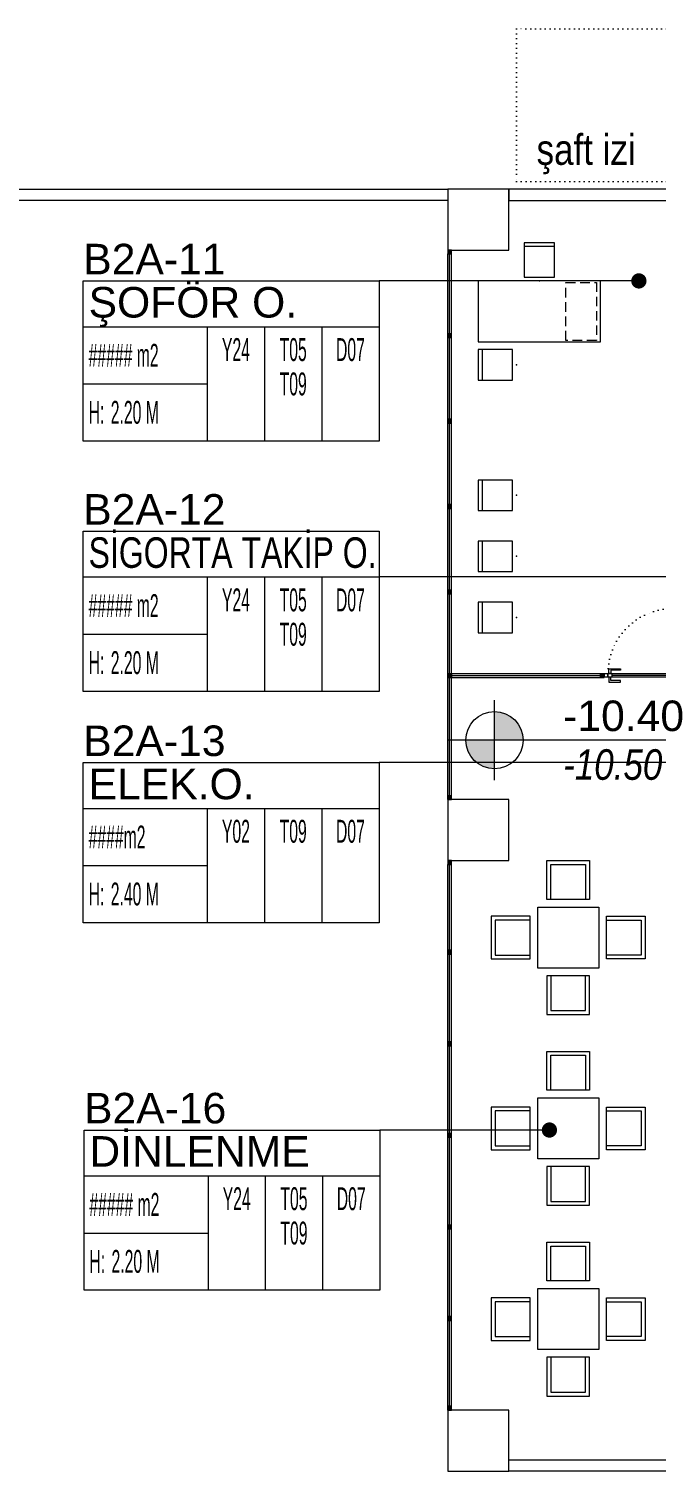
# Model space of a CAD drawing. Header units: metres. Extents: x -19121 to 152404, y -12107 to 29421.
# Drawn here: x 31111 to 31933, y 2400 to 4290 of the extents above; entities that cross this region are included whole.
import ezdxf
from ezdxf.enums import TextEntityAlignment as Align

# ---------------------------------------------------------------- set-up
doc = ezdxf.new("R2010")
doc.units = ezdxf.units.M
doc.header["$LTSCALE"] = 50
doc.header["$MEASUREMENT"] = 0
for name, pattern in [('DOT2', [0.125, 0, -0.125]), ('DOT5', [0.75, 0, -0.75]), ('HIDDEN', [0.375, 0.25, -0.125])]:
    doc.linetypes.add(name, pattern=pattern)
doc.layers.get('0').update_dxf_attribs({"color": 9, "lineweight": 5})
for name, color, linetype, lineweight in [('00', 9, 'Continuous', 5), ('01', 9, 'Continuous', 5), ('05', 9, 'Continuous', 5), ('06B', 9, 'Continuous', 5), ('06D', 9, 'Continuous', 5), ('10', 9, 'Continuous', 5), ('15', 9, 'Continuous', 5), ('20', 9, 'DOT2', 5), ('21', 9, 'Continuous', 5), ('21_mahal200', 9, 'Continuous', 5)]:
    doc.layers.add(name, color=color, linetype=linetype, lineweight=lineweight)
doc.styles.add('Arial', font='arial.ttf', dxfattribs={"height": 2.5})
doc.styles.add('MuuM_TEXT-ITALIC', font='ARIALNI.TTF')
doc.styles.add('MuuM_TEXT-STANDART', font='ARIALN.TTF')
doc.dimstyles.new('MuuM_DIM200', dxfattribs={"dimscale": 20, "dimtxt": 2, "dimasz": 1, "dimexe": 1, "dimexo": 1, "dimgap": 1, "dimtad": 1, "dimdec": 1, "dimrnd": 0.5, "dimdsep": 46, "dimtxsty": 'MuuM_TEXT-STANDART', "dimblk": 'ARCHTICK', "dimcen": 0, "dimdle": 0.15, "dimclrd": 256, "dimclre": 256, "dimclrt": 256, "dimadec": 0, "dimazin": 0, "dimtfac": 5, "dimtdec": 1, "dimtix": 1, "dimtmove": 2, "dimatfit": 3, "dimldrblk": 'DOT', "dimfxl": 3, "dimfxlon": 1, "dimtolj": 1, "dimlwd": -1, "dimlwe": -1, "dimarcsym": 0})

# ---------------------------------------------------------------- blocks, each defined once
blk = doc.blocks.new('p-kolon_80x80')
blk.add_lwpolyline([(-40, -40), (40, -40), (40, 40), (-40, 40)], close=True)
blk = doc.blocks.new('2.Bod.Ara.Sitatik Elk.')
at = {"layer": '01'}
for p in [(3700, -4590), (3700, -5390), (3700, -6190)]:
    blk.add_blockref('p-kolon_80x80', p, dxfattribs=at)
blk = doc.blocks.new('p-masa-80x160')
at = {"linetype": 'DOT5'}
blk.add_lwpolyline([(0, 0), (0, 0)], dxfattribs=at)
blk.add_lwpolyline([(0, 0), (0, -80), (160, -80), (160, 0)], close=True)
at = {"color": 251, "linetype": 'HIDDEN'}
blk.add_lwpolyline([(155, -2), (155, -78), (115, -78), (115, -2)], close=True, dxfattribs=at)
blk = doc.blocks.new('p-sandalye')
blk.add_line((-45, 20), (-45, -20))
blk.add_lwpolyline([(-5, 20), (-50, 20), (-50, -20), (-5, -20)], close=True)
blk.add_point((0, 0.1))
blk = doc.blocks.new('p-çalışma birimi-02')
at = {"rotation": 270}
blk.add_blockref('p-sandalye', (80, -80), dxfattribs=at)
for name, p in [('p-masa-80x160', (0, -80)), ('p-sandalye', (50, -190.1))]:
    blk.add_blockref(name, p)
blk = doc.blocks.new('p-audi-negotiation')
for points in [[(12.06, 140.8), (67.94, 140.8), (67.94, 90), (12.06, 90)], [(17.14, 135.72), (62.86, 135.72), (62.86, 90), (17.14, 90)], [(0, 0), (0, 80), (80, 80), (80, 0)], [(-60.8, 67.94), (-60.8, 12.06), (-10, 12.06), (-10, 67.94)], [(-55.72, 62.86), (-55.72, 17.14), (-10, 17.14), (-10, 62.86)], [(140.8, 67.94), (140.8, 12.06), (90, 12.06), (90, 67.94)], [(135.72, 62.86), (135.72, 17.14), (90, 17.14), (90, 62.86)], [(12.06, -60.8), (67.94, -60.8), (67.94, -10), (12.06, -10)], [(17.14, -55.72), (62.86, -55.72), (62.86, -10), (17.14, -10)]]:
    blk.add_lwpolyline(points, close=True)
blk = doc.blocks.new('prf-10x10')
blk.add_lwpolyline([(-5, -5), (5, -5), (5, 5), (-5, 5)], close=True)
at = {"color": 255}
blk.add_solid([(-5, -5), (5, -5), (-5, 5), (5, 5)], dxfattribs=at)
at = {"layer": '10'}
blk.add_point((0, 0), dxfattribs=at)
blk = doc.blocks.new('p-dog-ser-720')
at = {"layer": '06D'}
for points in [[(0, 0), (0, 715)], [(5, 0), (5, 715)]]:
    blk.add_lwpolyline(points, dxfattribs=at)
at = {"layer": '15'}
blk.add_lwpolyline([(2.5, 0), (2.5, 715)], dxfattribs=at)
at = {"layer": '10', "xscale": 0.5, "yscale": 0.5, "rotation": 180}
for p in [(2.5, 717.5), (2.5, 600), (2.5, 480), (2.5, 360), (2.5, 240), (2.5, 120), (2.5, 2.5)]:
    blk.add_blockref('prf-10x10', p, dxfattribs=at)
blk = doc.blocks.new('0_elevationtarget-p-bk')
h = blk.add_hatch(color=250)
h.paths.add_polyline_path([(1.875, 0, 0.414214), (0, 1.875), (0, 0)])
h.paths.add_polyline_path([(0, 0), (-1.875, 0, 0.414214), (0, -1.875)])
blk.add_line((0, -2.625), (0, 2.625))
blk.add_lwpolyline([(12.453, 0), (-3, 0)])
blk.add_circle((0, 0), 1.875)
at = {"style": 'Arial'}
blk.add_attdef('BITMISKOT', text='', height=2, dxfattribs=at).set_placement((4.5, 0), align=Align.BOTTOM_LEFT)
at = {"style": 'MuuM_TEXT-ITALIC'}
blk.add_attdef('FINISHINGFLOORLEVEL', text='', height=2, dxfattribs=at).set_placement((4.5, -0.592), align=Align.TOP_LEFT)
blk = doc.blocks.new('_ArchTick')
at = {"color": 0, "linetype": 'ByBlock', "const_width": 0.15}
blk.add_lwpolyline([(-0.5, -0.5), (0.5, 0.5)], dxfattribs=at)
blk = doc.blocks.new('_Dot')
at = {"color": 0, "linetype": 'ByBlock', "lineweight": -2}
blk.add_line((-0.5, 0), (-1, 0), dxfattribs=at)
at = {"color": 0, "linetype": 'ByBlock', "const_width": 0.5}
blk.add_lwpolyline([(-0.25, 0, 1), (0.25, 0, 1)], format="xyb", close=True, dxfattribs=at)
blk = doc.blocks.new('0_roomno2')
blk.add_lwpolyline([(19.375, -10.5), (0, -10.5), (0, 0), (19.375, 0)], close=True)
for points in [[(0, -3), (19.375, -3)], [(8.125, -3), (8.125, -10.5)], [(11.875, -3), (11.875, -10.5)], [(15.625, -3), (15.625, -10.5)], [(0, -6.75), (8.125, -6.75)]]:
    blk.add_lwpolyline(points)
at = {"style": 'MuuM_TEXT-STANDART', "width": 0.6}
blk.add_text('H:', height=1.5, dxfattribs=at).set_placement((0.35, -8.608), align=Align.MIDDLE_LEFT)
at = {"style": 'Arial'}
blk.add_attdef('ODANO', (0, 1.17), '', height=2, dxfattribs=at)
blk.add_attdef('MEKANADI', text='', height=2, dxfattribs=at).set_placement((0.35, -3), align=Align.BOTTOM_LEFT)
at = {"style": 'MuuM_TEXT-STANDART', "width": 0.6}
for tag, p in [('YER01', (10, -4.5)), ('TAVAN01', (13.75, -4.5)), ('DUVAR01', (17.5, -4.5)), ('YER02', (10, -6.75)), ('TAVAN02', (13.75, -6.75)), ('DUVAR02', (17.5, -6.75)), ('YER03', (10, -9)), ('TAVAN03', (13.75, -9)), ('DUVAR03', (17.5, -9))]:
    blk.add_attdef(tag, text='', height=1.5, dxfattribs=at).set_placement(p, align=Align.MIDDLE_CENTER)
for tag, p in [('M2', (0.35, -4.875)), ('TEMIZTAVANYUKSEKLIGI', (1.8, -8.608))]:
    blk.add_attdef(tag, text='', height=1.5, dxfattribs=at).set_placement(p, align=Align.MIDDLE_LEFT)
blk = doc.blocks.new('p-al-01')
at = {"layer": '06B'}
for points in [[(27, 4.3), (27, 10.6), (42, 10.6), (42, 8.7), (29.3, 8.7), (29.3, 8.7), (29.3, 4.3), (27, 4.3)], [(27, -0.7), (27, -6.9), (42, -6.9), (42, -5), (29.3, -5), (29.3, -5), (29.3, -0.7), (27, -0.7)]]:
    blk.add_lwpolyline(points, dxfattribs=at)
at = {"layer": '06D'}
for p, q in [((115.7, 4.3), (28.8, 4.3)), ((28.8, -0.7), (115.7, -0.7))]:
    blk.add_line(p, q, dxfattribs=at)
at = {"layer": '10'}
for points in [[(25.7, -0.7), (25.7, 4.3), (20.7, 4.3), (20.7, -0.7)], [(30.7, -0.7), (30.7, 4.3), (25.7, 4.3), (25.7, -0.7)], [(110.7, -0.7), (110.7, 4.3), (105.7, 4.3), (105.7, -0.7)], [(115.7, -0.7), (115.7, 4.3), (110.7, 4.3), (110.7, -0.7)]]:
    blk.add_lwpolyline(points, close=True, dxfattribs=at)
at = {"layer": '15'}
blk.add_lwpolyline([(105.7, 1.8), (30.7, 1.8)], dxfattribs=at)
at = {"layer": '20'}
blk.add_lwpolyline([(110.7, -0.7), (110.7, -85.7)], dxfattribs=at)
blk.add_arc((110.7, -0.7), 85, 180, 270, dxfattribs=at)
blk = doc.blocks.new('*U309')
at = {"layer": '06D'}
blk.add_lwpolyline([(-2.5, 205), (2.5, 205), (2.5, 0), (-2.5, 0)], close=True, dxfattribs=at)
at = {"layer": '15'}
blk.add_lwpolyline([(0, 200), (0, 5)], dxfattribs=at)
at = {"layer": '10', "xscale": 0.5, "yscale": 0.5, "rotation": 90}
for p in [(0, 202.5), (0, 2.5)]:
    blk.add_blockref('prf-10x10', p, dxfattribs=at)
blk = doc.blocks.new('2.Bod.Ara.Mimari Elk.')
at = {"layer": '00'}
for points in [[(3040, -4550), (3660, -4550), (3660, -4565), (3040, -4565)], [(4360, -4550), (3740, -4550), (3740, -4565), (4360, -4565)]]:
    blk.add_lwpolyline(points, close=True, dxfattribs=at)
blk.add_lwpolyline([(4105, -6215), (4360, -6215), (4360, -6230), (3740, -6230), (3740, -6215), (4090, -6215), (4090, -6215), (4090, -6200), (4105, -6200), (4105, -6215)], dxfattribs=at)
at = {"layer": '06D'}
for points in [[(3660, -5350), (3660, -4635)], [(3665, -5350), (3665, -4635)]]:
    blk.add_lwpolyline(points, dxfattribs=at)
at = {"layer": '15'}
blk.add_lwpolyline([(3662.5, -5350), (3662.5, -4635)], dxfattribs=at)
at = {"layer": '20'}
blk.add_lwpolyline([(3750, -4540), (4080, -4540), (4080, -4340), (3750, -4340)], close=True, dxfattribs=at)
at = {"extrusion": (0, 0, -1), "zscale": -1, "rotation": 180}
blk.add_blockref('p-al-01', (-3844.3, -5185.4), dxfattribs=at)
at = {"xscale": -1, "rotation": 90}
blk.add_blockref('*U309', (3865, -5187.5), dxfattribs=at)
blk.add_blockref('p-dog-ser-720', (3660, -6150))
at = {"layer": '05'}
for name, p in [('p-çalışma birimi-02', (3700, -4590.3)), ('p-sandalye', (3750, -4951.3)), ('p-sandalye', (3750, -5031.3)), ('p-sandalye', (3750, -5111.3)), ('p-audi-negotiation', (3777.9, -5570.8)), ('p-audi-negotiation', (3777.9, -5820.8)), ('p-audi-negotiation', (3777.9, -6070.8))]:
    blk.add_blockref(name, p, dxfattribs=at)
at = {"layer": '10', "xscale": 0.5, "yscale": 0.5, "rotation": 180}
for p in [(3662.5, -4632.5), (3662.5, -4742), (3662.5, -4854), (3662.5, -4966), (3662.5, -5078), (3662.5, -5187.5), (3662.5, -5347.5)]:
    blk.add_blockref('prf-10x10', p, dxfattribs=at)
at = {"layer": '21', "xscale": 20, "yscale": 20, "zscale": 20}
blk.add_blockref('0_elevationtarget-p-bk', (3721.3, -5272.2), dxfattribs=at).add_auto_attribs({'BITMISKOT': '-10.40', 'FINISHINGFLOORLEVEL': '-10.50'})
at = {"layer": '21_mahal200'}
ref = blk.add_blockref('0_roomno2', (3182.6, -4670.3), dxfattribs=dict(at, xscale=20, yscale=20, zscale=20))
ref.add_attrib('ODANO', 'B2A-11', (3182.6, -4661.7), dxfattribs={"layer": '0', "height": 40, "style": 'Arial'})
ref.add_attrib('MEKANADI', 'ŞOFÖR O.', dxfattribs={"layer": '0', "height": 40, "style": 'Arial'}).set_placement((3189.6, -4730.3), align=Align.BOTTOM_LEFT)
ref.add_attrib('M2', '##### m2', dxfattribs={"layer": '0', "height": 30, "style": 'MuuM_TEXT-STANDART', "width": 0.6}).set_placement((3189.6, -4767.8), align=Align.MIDDLE_LEFT)
ref.add_attrib('TEMIZTAVANYUKSEKLIGI', '2.20 M', dxfattribs={"layer": '0', "height": 30, "style": 'MuuM_TEXT-STANDART', "width": 0.6}).set_placement((3218.6, -4842.5), align=Align.MIDDLE_LEFT)
ref.add_attrib('YER01', 'Y24', dxfattribs={"layer": '0', "height": 30, "style": 'MuuM_TEXT-STANDART', "width": 0.6}).set_placement((3382.6, -4760.3), align=Align.MIDDLE_CENTER)
ref.add_attrib('TAVAN01', 'T05', dxfattribs={"layer": '0', "height": 30, "style": 'MuuM_TEXT-STANDART', "width": 0.6}).set_placement((3457.6, -4760.3), align=Align.MIDDLE_CENTER)
ref.add_attrib('DUVAR01', 'D07', dxfattribs={"layer": '0', "height": 30, "style": 'MuuM_TEXT-STANDART', "width": 0.6}).set_placement((3532.6, -4760.3), align=Align.MIDDLE_CENTER)
ref.add_attrib('TAVAN02', 'T09', dxfattribs={"layer": '0', "height": 30, "style": 'MuuM_TEXT-STANDART', "width": 0.6}).set_placement((3457.6, -4805.3), align=Align.MIDDLE_CENTER)
ref = blk.add_blockref('0_roomno2', (3182.6, -4998.3), dxfattribs=dict(at, xscale=20, yscale=20, zscale=20))
ref.add_attrib('ODANO', 'B2A-12', (3182.6, -4989.7), dxfattribs={"layer": '0', "height": 40, "style": 'Arial'})
ref.add_attrib('MEKANADI', 'SİGORTA TAKİP O.', dxfattribs={"layer": '0', "height": 40, "style": 'Arial', "width": 0.75}).set_placement((3189.6, -5058.3), align=Align.BOTTOM_LEFT)
ref.add_attrib('M2', '##### m2', dxfattribs={"layer": '0', "height": 30, "style": 'MuuM_TEXT-STANDART', "width": 0.6}).set_placement((3189.6, -5095.8), align=Align.MIDDLE_LEFT)
ref.add_attrib('TEMIZTAVANYUKSEKLIGI', '2.20 M', dxfattribs={"layer": '0', "height": 30, "style": 'MuuM_TEXT-STANDART', "width": 0.6}).set_placement((3218.6, -5170.5), align=Align.MIDDLE_LEFT)
ref.add_attrib('YER01', 'Y24', dxfattribs={"layer": '0', "height": 30, "style": 'MuuM_TEXT-STANDART', "width": 0.6}).set_placement((3382.6, -5088.3), align=Align.MIDDLE_CENTER)
ref.add_attrib('TAVAN01', 'T05', dxfattribs={"layer": '0', "height": 30, "style": 'MuuM_TEXT-STANDART', "width": 0.6}).set_placement((3457.6, -5088.3), align=Align.MIDDLE_CENTER)
ref.add_attrib('DUVAR01', 'D07', dxfattribs={"layer": '0', "height": 30, "style": 'MuuM_TEXT-STANDART', "width": 0.6}).set_placement((3532.6, -5088.3), align=Align.MIDDLE_CENTER)
ref.add_attrib('TAVAN02', 'T09', dxfattribs={"layer": '0', "height": 30, "style": 'MuuM_TEXT-STANDART', "width": 0.6}).set_placement((3457.6, -5133.3), align=Align.MIDDLE_CENTER)
ref = blk.add_blockref('0_roomno2', (3182.6, -5301.5), dxfattribs=dict(at, xscale=20, yscale=20, zscale=20))
ref.add_attrib('ODANO', 'B2A-13', (3182.6, -5292.9), dxfattribs={"layer": '0', "height": 40, "style": 'Arial'})
ref.add_attrib('MEKANADI', 'ELEK.O.', dxfattribs={"layer": '0', "height": 40, "style": 'Arial'}).set_placement((3189.6, -5361.5), align=Align.BOTTOM_LEFT)
ref.add_attrib('M2', '####m2', dxfattribs={"layer": '0', "height": 30, "style": 'MuuM_TEXT-STANDART', "width": 0.6}).set_placement((3189.6, -5399), align=Align.MIDDLE_LEFT)
ref.add_attrib('TEMIZTAVANYUKSEKLIGI', '2.40 M', dxfattribs={"layer": '0', "height": 30, "style": 'MuuM_TEXT-STANDART', "width": 0.6}).set_placement((3218.6, -5473.7), align=Align.MIDDLE_LEFT)
ref.add_attrib('YER01', 'Y02', dxfattribs={"layer": '0', "height": 30, "style": 'MuuM_TEXT-STANDART', "width": 0.6}).set_placement((3382.6, -5391.5), align=Align.MIDDLE_CENTER)
ref.add_attrib('TAVAN01', 'T09', dxfattribs={"layer": '0', "height": 30, "style": 'MuuM_TEXT-STANDART', "width": 0.6}).set_placement((3457.6, -5391.5), align=Align.MIDDLE_CENTER)
ref.add_attrib('DUVAR01', 'D07', dxfattribs={"layer": '0', "height": 30, "style": 'MuuM_TEXT-STANDART', "width": 0.6}).set_placement((3532.6, -5391.5), align=Align.MIDDLE_CENTER)
ref = blk.add_blockref('0_roomno2', (3183.6, -5783), dxfattribs=dict(at, xscale=20, yscale=20, zscale=20))
ref.add_attrib('ODANO', 'B2A-16', (3183.6, -5774.3), dxfattribs={"layer": '0', "height": 40, "style": 'Arial'})
ref.add_attrib('MEKANADI', 'DİNLENME', dxfattribs={"layer": '0', "height": 40, "style": 'Arial'}).set_placement((3190.6, -5843), align=Align.BOTTOM_LEFT)
ref.add_attrib('M2', '##### m2', dxfattribs={"layer": '0', "height": 30, "style": 'MuuM_TEXT-STANDART', "width": 0.6}).set_placement((3190.6, -5880.5), align=Align.MIDDLE_LEFT)
ref.add_attrib('TEMIZTAVANYUKSEKLIGI', '2.20 M', dxfattribs={"layer": '0', "height": 30, "style": 'MuuM_TEXT-STANDART', "width": 0.6}).set_placement((3219.6, -5955.1), align=Align.MIDDLE_LEFT)
ref.add_attrib('YER01', 'Y24', dxfattribs={"layer": '0', "height": 30, "style": 'MuuM_TEXT-STANDART', "width": 0.6}).set_placement((3383.6, -5873), align=Align.MIDDLE_CENTER)
ref.add_attrib('TAVAN01', 'T05', dxfattribs={"layer": '0', "height": 30, "style": 'MuuM_TEXT-STANDART', "width": 0.6}).set_placement((3458.6, -5873), align=Align.MIDDLE_CENTER)
ref.add_attrib('DUVAR01', 'D07', dxfattribs={"layer": '0', "height": 30, "style": 'MuuM_TEXT-STANDART', "width": 0.6}).set_placement((3533.6, -5873), align=Align.MIDDLE_CENTER)
ref.add_attrib('TAVAN02', 'T09', dxfattribs={"layer": '0', "height": 30, "style": 'MuuM_TEXT-STANDART', "width": 0.6}).set_placement((3458.6, -5918), align=Align.MIDDLE_CENTER)
at = {"layer": '21', "style": 'MuuM_TEXT-STANDART'}
blk.add_text('şaft izi ', height=40, dxfattribs=at).set_placement((3776.5, -4518.2))
at = {"layer": '21_mahal200'}
for points in [[(3910.5, -4670.3), (3570.1, -4670.3)], [(4170.3, -5058.3), (3570.1, -5058.3)], [(4170.3, -5301.5), (3570.1, -5301.5)], [(3793.3, -5783), (3571.1, -5783)]]:
    blk.add_leader(points, dimstyle='MuuM_DIM200', override={"dimasz": 1, "dimfxl": 10}, dxfattribs=at)

msp = doc.modelspace()

# ---------------------------------------------------------------- block references
at = {"layer": '06D'}
for name in ['2.Bod.Ara.Sitatik Elk.', '2.Bod.Ara.Mimari Elk.']:
    msp.add_blockref(name, (28000, 8630), dxfattribs=at)

doc.saveas('drawing.dxf')
